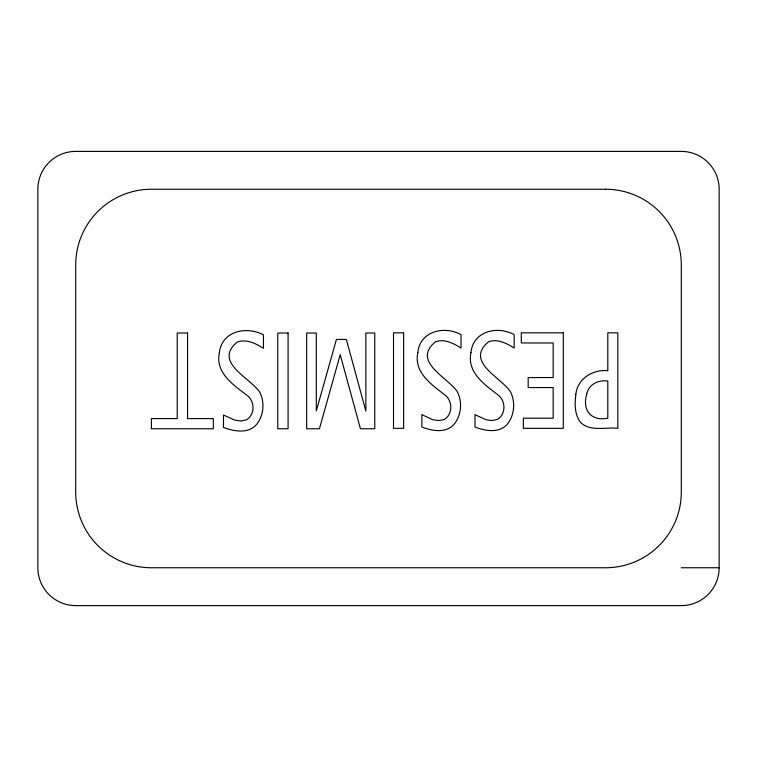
<?xml version="1.0" encoding="UTF-8"?>
<svg xmlns="http://www.w3.org/2000/svg" width="757" height="757" viewBox="0 0 757 757"><rect width="100%" height="100%" fill="white"/><g stroke="black" fill="none" stroke-linecap="round" stroke-linejoin="round"><path stroke-width="1.14" d="M681.3 567.75L719.15 567.75L719.15 189.25A37.85 37.85 0 0 0 681.3 151.4L75.7 151.4A37.85 37.85 0 0 0 37.85 189.25L37.85 567.75A37.85 37.85 0 0 0 75.7 605.6L681.3 605.6A37.85 37.85 0 0 0 719.15 567.75M417.836 352.592C413.54 372.766 432.067 384.953 445.759 395.646C452.762 401.929 452.667 414.524 444.198 419.501L438.795 420.589L432.853 419.719L421.867 414.647L421.867 427.043C432.37 431.074 446.999 433.695 454.815 423.362C461.458 414.278 462.385 401.607 457.256 391.615C447.501 377.147 411.363 361.496 435.568 341.691C444.548 338.625 453.585 343.347 461.032 348.059L461.032 334.632C444.217 325.463 419.87 331.064 417.836 352.592M470.968 352.592C466.672 372.766 485.199 384.953 498.891 395.646C505.894 401.929 505.799 414.524 497.33 419.501L491.927 420.589L485.985 419.719L474.999 414.647L474.999 427.043C485.502 431.074 500.131 433.695 507.947 423.362C514.59 414.278 515.517 401.607 510.388 391.615C500.632 377.147 464.495 361.496 488.7 341.691C497.68 338.625 506.717 343.347 514.164 348.059L514.164 334.632C497.349 325.463 473.002 331.064 470.968 352.592M219.369 352.838C215.026 373.229 234.017 385.313 247.87 395.987C255.024 402.241 254.891 414.987 246.271 419.908L240.764 420.987L234.698 420.116L223.485 415.035L223.485 427.459C234.216 431.471 249.053 434.177 257.115 423.769C263.881 414.713 264.846 401.948 259.604 391.946C249.734 377.488 212.755 361.837 237.461 341.909C246.612 338.833 255.828 343.546 263.455 348.286L263.455 334.831C246.47 325.775 221.583 330.989 219.369 352.838M575.878 394.094C574.686 403.557 574.44 414.126 580.335 422.179C589.977 432.077 605.676 426.901 617.826 428.33L617.826 332.825L607.805 332.825L607.805 370.769C593.034 369.056 577.582 378.604 575.878 394.094M586.798 394.019C581.915 409.849 590.905 421.602 607.805 418.195L607.805 381.026C598.655 379.654 588.605 384.263 586.798 394.019M336.439 339.42L316.312 410.9L316.312 333.014L306.67 333.014L306.67 428.755L319.416 428.755L340.224 354.683L360.446 428.755L374.762 428.755L374.762 333.014L365.868 333.014L365.868 411.089L346.356 339.42L336.439 339.42M605.6 189.25L151.4 189.25A75.7 75.7 0 0 0 75.7 264.95L75.7 492.05A75.7 75.7 0 0 0 151.4 567.75L605.6 567.75A75.7 75.7 0 0 0 681.3 492.05L681.3 264.95A75.7 75.7 0 0 0 605.6 189.25M403.613 332.825L393.498 332.825L393.498 428.33L403.613 428.33L403.613 332.825M563.293 332.825L521.289 332.825L521.289 342.959L553.178 342.959L553.178 377.544L528.178 377.544L528.178 387.546L553.178 387.546L553.178 418.195L523.361 418.195L523.361 428.33L563.293 428.33L563.293 332.825M187.547 333.014L177.223 333.014L177.223 418.593L151.409 418.593L151.409 428.755L213.36 428.755L213.36 418.593L187.547 418.593L187.547 333.014M288.086 333.014L277.762 333.014L277.762 428.755L288.086 428.755L288.086 333.014"/></g></svg>
